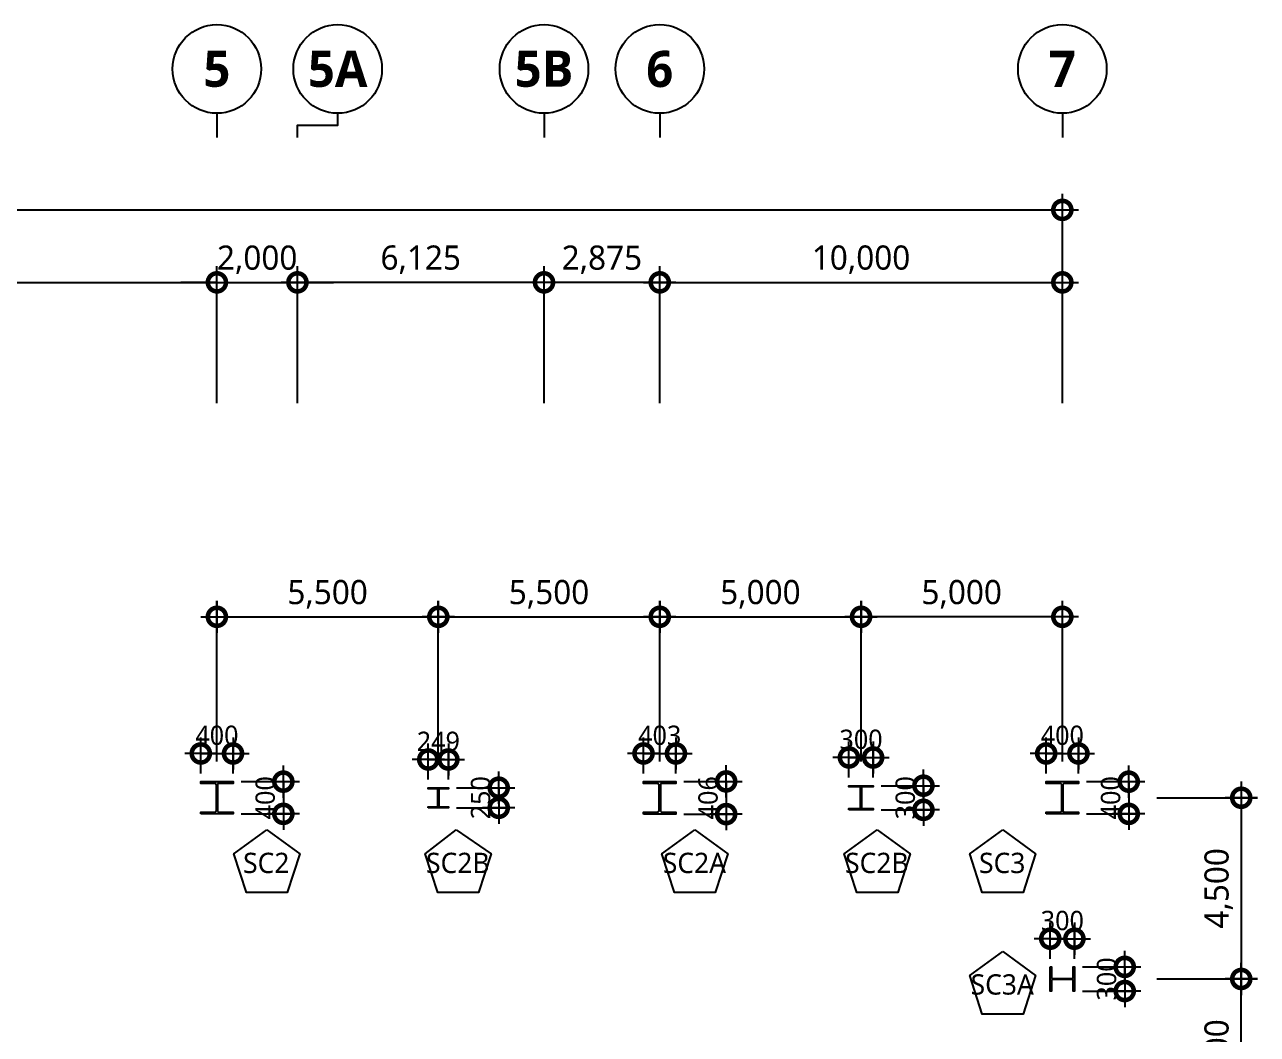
# Model space of a CAD drawing. Header units: millimetres. Extents: x 9929 to 330537, y 4940 to 105100.
# Drawn here: x 254925 to 285544, y 80025 to 105100 of the extents above; entities that cross this region are included whole.
import ezdxf
from ezdxf.enums import TextEntityAlignment as Align

# ---------------------------------------------------------------- set-up
doc = ezdxf.new("R2010")
doc.units = ezdxf.units.MM
doc.header["$LTSCALE"] = 150
doc.layers.get('DEFPOINTS').update_dxf_attribs({"color": 137})
for name, color, linetype in [('09GIRDER', 2, 'Continuous'), ('DIM', 7, 'Continuous'), ('DIM1', 7, 'Continuous'), ('SYM-BUB', 3, 'Continuous'), ('TAG', 6, 'Continuous'), ('TEXT', 3, 'Continuous')]:
    doc.layers.add(name, color=color, linetype=linetype)
doc.styles.add('맑은고딕', font='malgun.ttf')
doc.styles.add('맑은고딕B', font='malgunbd.ttf')
doc.styles.add('스타일1', font='malgun.ttf')
doc.styles.add('스타일2', font='malgunbd.ttf')
doc.dimstyles.new('CJA', dxfattribs={"dimscale": 200, "dimtxt": 3, "dimasz": 1, "dimexe": 2, "dimexo": 3, "dimgap": 1, "dimtad": 1, "dimdec": 0, "dimzin": 1, "dimdsep": 46, "dimlunit": 6, "dimtxsty": '스타일1', "dimblk": 'GAUN-DOT', "dimcen": -2, "dimdle": 2, "dimclrd": 256, "dimclre": 256, "dimclrt": 3, "dimadec": 0, "dimazin": 0, "dimtfac": 1, "dimtdec": 0, "dimtix": 1, "dimtmove": 2, "dimatfit": 3, "dimldrblk": 'DOTSMALL', "dimfxl": 1, "dimtolj": 1, "dimtzin": 1, "dimarcsym": 0})
doc.dimstyles.new('GAUN0.5', dxfattribs={"dimscale": 200, "dimtxt": 2.4, "dimasz": 1, "dimexe": 1, "dimexo": 1, "dimgap": 1, "dimtad": 1, "dimdec": 0, "dimlfac": 0.5, "dimzin": 1, "dimdsep": 46, "dimlunit": 6, "dimtxsty": '맑은고딕', "dimblk": 'GAUN-DOT', "dimcen": -2, "dimdle": 2, "dimclrd": 256, "dimclre": 256, "dimclrt": 4, "dimadec": 0, "dimazin": 0, "dimtfac": 1, "dimtdec": 0, "dimtix": 1, "dimtmove": 2, "dimatfit": 3, "dimldrblk": 'DOTSMALL', "dimfxl": 1, "dimtolj": 1, "dimtzin": 1, "dimarcsym": 0})

# ---------------------------------------------------------------- blocks, each defined once
blk = doc.blocks.new('GAUN-DOT')
at = {"linetype": 'ByBlock'}
for p, q in [((0, -2), (0, 2)), ((2, 0), (-2, 0))]:
    blk.add_line(p, q, dxfattribs=at)
at = {"const_width": 2.25}
blk.add_lwpolyline([(0, 0.28125, 1), (0, -0.28125, 1)], format="xyb", close=True, dxfattribs=at)
blk = doc.blocks.new('*D6')
at = {"layer": 'DEFPOINTS', "color": 0, "transparency": 16777216}
for p in [(282450, 85900), (282450, 81400), (285144, 81400)]:
    blk.add_point(p, dxfattribs=at)
at = {"layer": 'DIM', "lineweight": -2, "transparency": 16777216}
for p, q in [((283050, 85900), (285544, 85900)), ((285144, 85700), (285144, 81600)), ((283050, 81400), (285544, 81400))]:
    blk.add_line(p, q, dxfattribs=at)
at = {"layer": 'DIM', "lineweight": -2, "transparency": 16777216, "xscale": 200, "yscale": 200, "zscale": 200}
for p, rotation in [((285144, 85900), 90), ((285144, 81400), 270)]:
    blk.add_blockref('GAUN-DOT', p, dxfattribs=dict(at, rotation=rotation))
at = {"layer": 'DIM', "color": 3, "transparency": 16777216, "insert": (284584, 83650), "char_height": 600, "attachment_point": 5, "rotation": 90, "style": '스타일1'}
blk.add_mtext('\\A1;4,500', dxfattribs=at)
blk = doc.blocks.new('_DotSmall')
at = {"color": 0, "linetype": 'ByBlock', "const_width": 0.5}
blk.add_lwpolyline([(-0.0625, 0, 1), (0.0625, 0, 1)], format="xyb", close=True, dxfattribs=at)
blk = doc.blocks.new('*D7')
at = {"layer": 'DEFPOINTS', "color": 0, "transparency": 16777216}
for p in [(282450, 81400), (285144, 81400), (282450, 77400)]:
    blk.add_point(p, dxfattribs=at)
at = {"layer": 'DIM', "lineweight": -2, "transparency": 16777216}
for p, q in [((283050, 81400), (285544, 81400)), ((285144, 77600), (285144, 81200)), ((283050, 77400), (285544, 77400))]:
    blk.add_line(p, q, dxfattribs=at)
at = {"layer": 'DIM', "lineweight": -2, "transparency": 16777216, "xscale": 200, "yscale": 200, "zscale": 200}
for p, rotation in [((285144, 81400), 90), ((285144, 77400), 270)]:
    blk.add_blockref('GAUN-DOT', p, dxfattribs=dict(at, rotation=rotation))
at = {"layer": 'DIM', "color": 3, "transparency": 16777216, "insert": (284584, 79400), "char_height": 600, "attachment_point": 5, "rotation": 90, "style": '스타일1'}
blk.add_mtext('\\A1;4,000', dxfattribs=at)
blk = doc.blocks.new('*D33')
at = {"layer": 'DEFPOINTS', "color": 0, "transparency": 16777216}
for p in [(280700, 100500), (209700, 95100), (280700, 95100)]:
    blk.add_point(p, dxfattribs=at)
at = {"layer": 'DIM', "color": 7, "lineweight": -2, "transparency": 16777216}
for p, q in [((209700, 95700), (209700, 100900)), ((280700, 95700), (280700, 100900)), ((209300, 100500), (281100, 100500))]:
    blk.add_line(p, q, dxfattribs=at)
at = {"layer": 'DIM', "color": 7, "lineweight": -2, "transparency": 16777216, "xscale": 900, "yscale": 900, "zscale": 900, "rotation": 180}
blk.add_blockref('_DotSmall', (209700, 100500), dxfattribs=at)
at = {"layer": 'DIM', "color": 7, "lineweight": -2, "transparency": 16777216, "xscale": 900, "yscale": 900, "zscale": 900}
blk.add_blockref('_DotSmall', (280700, 100500), dxfattribs=at)
at = {"layer": 'DIM', "color": 3, "transparency": 16777216, "insert": (245200, 101062), "char_height": 600, "attachment_point": 5, "style": '스타일1'}
blk.add_mtext('\\A1;71,000', dxfattribs=at)
blk = doc.blocks.new('*D34')
at = {"layer": 'DEFPOINTS', "color": 0, "transparency": 16777216}
for p in [(280700, 98700), (270700, 95100), (280700, 95100)]:
    blk.add_point(p, dxfattribs=at)
at = {"layer": 'DIM', "color": 7, "lineweight": -2, "transparency": 16777216}
for p, q in [((270700, 95700), (270700, 99100)), ((280700, 95700), (280700, 99100)), ((270300, 98700), (281100, 98700))]:
    blk.add_line(p, q, dxfattribs=at)
at = {"layer": 'DIM', "color": 7, "lineweight": -2, "transparency": 16777216, "xscale": 900, "yscale": 900, "zscale": 900, "rotation": 180}
blk.add_blockref('_DotSmall', (270700, 98700), dxfattribs=at)
at = {"layer": 'DIM', "color": 7, "lineweight": -2, "transparency": 16777216, "xscale": 900, "yscale": 900, "zscale": 900}
blk.add_blockref('_DotSmall', (280700, 98700), dxfattribs=at)
at = {"layer": 'DIM', "color": 3, "transparency": 16777216, "insert": (275700, 99262), "char_height": 600, "attachment_point": 5, "style": '스타일1'}
blk.add_mtext('\\A1;10,000', dxfattribs=at)
blk = doc.blocks.new('*D35')
at = {"layer": 'DEFPOINTS', "color": 0, "transparency": 16777216}
for p in [(259700, 98700), (245700, 95100), (259700, 95100)]:
    blk.add_point(p, dxfattribs=at)
at = {"layer": 'DIM', "color": 7, "lineweight": -2, "transparency": 16777216}
for p, q in [((245700, 95700), (245700, 99100)), ((259700, 95700), (259700, 99100)), ((245300, 98700), (260100, 98700))]:
    blk.add_line(p, q, dxfattribs=at)
at = {"layer": 'DIM', "color": 7, "lineweight": -2, "transparency": 16777216, "xscale": 900, "yscale": 900, "zscale": 900, "rotation": 180}
blk.add_blockref('_DotSmall', (245700, 98700), dxfattribs=at)
at = {"layer": 'DIM', "color": 7, "lineweight": -2, "transparency": 16777216, "xscale": 900, "yscale": 900, "zscale": 900}
blk.add_blockref('_DotSmall', (259700, 98700), dxfattribs=at)
at = {"layer": 'DIM', "color": 3, "transparency": 16777216, "insert": (252700, 99262), "char_height": 600, "attachment_point": 5, "style": '스타일1'}
blk.add_mtext('\\A1;14,000', dxfattribs=at)
blk = doc.blocks.new('NEW_BUB')
at = {"layer": 'SYM-BUB', "color": 6}
blk.add_line((0, 3), (0, 0), dxfattribs=at)
blk.add_circle((0, 8.5), 5.5, dxfattribs=at)
at = {"layer": 'SYM-BUB', "color": 3, "style": '스타일2'}
blk.add_attdef('X', text='', height=4.5, dxfattribs=at).set_placement((0, 8.5), align=Align.MIDDLE)
blk = doc.blocks.new('*D39')
at = {"layer": 'DEFPOINTS', "color": 0, "transparency": 16777216}
for p in [(261700, 98700), (259700, 95100), (261700, 95100)]:
    blk.add_point(p, dxfattribs=at)
at = {"layer": 'DIM', "color": 7, "lineweight": -2, "transparency": 16777216}
for p, q in [((259700, 95700), (259700, 99100)), ((261700, 95700), (261700, 99100)), ((259700, 98700), (258800, 98700)), ((259700, 98700), (261700, 98700)), ((261700, 98700), (262600, 98700))]:
    blk.add_line(p, q, dxfattribs=at)
at = {"layer": 'DIM', "color": 7, "lineweight": -2, "transparency": 16777216, "xscale": 900, "yscale": 900, "zscale": 900}
blk.add_blockref('_DotSmall', (259700, 98700), dxfattribs=at)
at = {"layer": 'DIM', "color": 7, "lineweight": -2, "transparency": 16777216, "xscale": 900, "yscale": 900, "zscale": 900, "rotation": 180}
blk.add_blockref('_DotSmall', (261700, 98700), dxfattribs=at)
at = {"layer": 'DIM', "color": 3, "transparency": 16777216, "insert": (260700, 99260), "char_height": 600, "attachment_point": 5, "style": '스타일1'}
blk.add_mtext('\\A1;2,000', dxfattribs=at)
blk = doc.blocks.new('*D40')
at = {"layer": 'DEFPOINTS', "color": 0, "transparency": 16777216}
for p in [(259700, 98700), (245700, 95100), (259700, 95100)]:
    blk.add_point(p, dxfattribs=at)
at = {"layer": 'DIM', "color": 7, "lineweight": -2, "transparency": 16777216}
for p, q in [((245700, 95700), (245700, 99100)), ((259700, 95700), (259700, 99100)), ((245300, 98700), (260100, 98700))]:
    blk.add_line(p, q, dxfattribs=at)
at = {"layer": 'DIM', "color": 7, "lineweight": -2, "transparency": 16777216, "xscale": 900, "yscale": 900, "zscale": 900, "rotation": 180}
blk.add_blockref('_DotSmall', (245700, 98700), dxfattribs=at)
at = {"layer": 'DIM', "color": 7, "lineweight": -2, "transparency": 16777216, "xscale": 900, "yscale": 900, "zscale": 900}
blk.add_blockref('_DotSmall', (259700, 98700), dxfattribs=at)
at = {"layer": 'DIM', "color": 3, "transparency": 16777216, "insert": (252700, 99262), "char_height": 600, "attachment_point": 5, "style": '스타일1'}
blk.add_mtext('\\A1;14,000', dxfattribs=at)
blk = doc.blocks.new('*D46')
at = {"layer": 'DEFPOINTS', "color": 0, "transparency": 16777216}
for p in [(261700, 98700), (261700, 95100), (267825, 95100)]:
    blk.add_point(p, dxfattribs=at)
at = {"layer": 'DIM', "color": 7, "lineweight": -2, "transparency": 16777216}
for p, q in [((261700, 95700), (261700, 99100)), ((267825, 95700), (267825, 99100)), ((268225, 98700), (261300, 98700))]:
    blk.add_line(p, q, dxfattribs=at)
at = {"layer": 'DIM', "color": 7, "lineweight": -2, "transparency": 16777216, "xscale": 900, "yscale": 900, "zscale": 900, "rotation": 180}
blk.add_blockref('_DotSmall', (261700, 98700), dxfattribs=at)
at = {"layer": 'DIM', "color": 7, "lineweight": -2, "transparency": 16777216, "xscale": 900, "yscale": 900, "zscale": 900}
blk.add_blockref('_DotSmall', (267825, 98700), dxfattribs=at)
at = {"layer": 'DIM', "color": 3, "transparency": 16777216, "insert": (264763, 99262), "char_height": 600, "attachment_point": 5, "style": '스타일1'}
blk.add_mtext('\\A1;6,125', dxfattribs=at)
blk = doc.blocks.new('*D47')
at = {"layer": 'DEFPOINTS', "color": 0, "transparency": 16777216}
for p in [(267825, 98700), (267825, 95100), (270700, 95100)]:
    blk.add_point(p, dxfattribs=at)
at = {"layer": 'DIM', "color": 7, "lineweight": -2, "transparency": 16777216}
for p, q in [((267825, 95700), (267825, 99100)), ((270700, 95700), (270700, 99100)), ((271100, 98700), (267425, 98700))]:
    blk.add_line(p, q, dxfattribs=at)
at = {"layer": 'DIM', "color": 7, "lineweight": -2, "transparency": 16777216, "xscale": 900, "yscale": 900, "zscale": 900, "rotation": 180}
blk.add_blockref('_DotSmall', (267825, 98700), dxfattribs=at)
at = {"layer": 'DIM', "color": 7, "lineweight": -2, "transparency": 16777216, "xscale": 900, "yscale": 900, "zscale": 900}
blk.add_blockref('_DotSmall', (270700, 98700), dxfattribs=at)
at = {"layer": 'DIM', "color": 3, "transparency": 16777216, "insert": (269263, 99260), "char_height": 600, "attachment_point": 5, "style": '스타일1'}
blk.add_mtext('\\A1;2,875', dxfattribs=at)
blk = doc.blocks.new('*D48')
at = {"layer": 'DEFPOINTS', "color": 0, "transparency": 16777216}
for p in [(275700, 90394), (275700, 86200), (280700, 86200)]:
    blk.add_point(p, dxfattribs=at)
at = {"layer": 'DIM', "lineweight": -2, "transparency": 16777216}
for p, q in [((275700, 86800), (275700, 90794)), ((280700, 86800), (280700, 90794)), ((280500, 90394), (275900, 90394))]:
    blk.add_line(p, q, dxfattribs=at)
at = {"layer": 'DIM', "lineweight": -2, "transparency": 16777216, "xscale": 200, "yscale": 200, "zscale": 200, "rotation": 180}
blk.add_blockref('GAUN-DOT', (275700, 90394), dxfattribs=at)
at = {"layer": 'DIM', "lineweight": -2, "transparency": 16777216, "xscale": 200, "yscale": 200, "zscale": 200}
blk.add_blockref('GAUN-DOT', (280700, 90394), dxfattribs=at)
at = {"layer": 'DIM', "color": 3, "transparency": 16777216, "insert": (278200, 90954), "char_height": 600, "attachment_point": 5, "style": '스타일1'}
blk.add_mtext('\\A1;5,000', dxfattribs=at)
blk = doc.blocks.new('*D49')
at = {"layer": 'DEFPOINTS', "color": 0, "transparency": 16777216}
for p in [(275700, 90394), (270700, 86200), (275700, 86200)]:
    blk.add_point(p, dxfattribs=at)
at = {"layer": 'DIM', "lineweight": -2, "transparency": 16777216}
for p, q in [((270700, 86800), (270700, 90794)), ((275700, 86800), (275700, 90794)), ((270900, 90394), (275500, 90394))]:
    blk.add_line(p, q, dxfattribs=at)
at = {"layer": 'DIM', "lineweight": -2, "transparency": 16777216, "xscale": 200, "yscale": 200, "zscale": 200, "rotation": 180}
blk.add_blockref('GAUN-DOT', (270700, 90394), dxfattribs=at)
at = {"layer": 'DIM', "lineweight": -2, "transparency": 16777216, "xscale": 200, "yscale": 200, "zscale": 200}
blk.add_blockref('GAUN-DOT', (275700, 90394), dxfattribs=at)
at = {"layer": 'DIM', "color": 3, "transparency": 16777216, "insert": (273200, 90954), "char_height": 600, "attachment_point": 5, "style": '스타일1'}
blk.add_mtext('\\A1;5,000', dxfattribs=at)
blk = doc.blocks.new('*D50')
at = {"layer": 'DEFPOINTS', "color": 0, "transparency": 16777216}
for p in [(270700, 90394), (265200, 86200), (270700, 86200)]:
    blk.add_point(p, dxfattribs=at)
at = {"layer": 'DIM', "lineweight": -2, "transparency": 16777216}
for p, q in [((265200, 86800), (265200, 90794)), ((270700, 86800), (270700, 90794)), ((265400, 90394), (270500, 90394))]:
    blk.add_line(p, q, dxfattribs=at)
at = {"layer": 'DIM', "lineweight": -2, "transparency": 16777216, "xscale": 200, "yscale": 200, "zscale": 200, "rotation": 180}
blk.add_blockref('GAUN-DOT', (265200, 90394), dxfattribs=at)
at = {"layer": 'DIM', "lineweight": -2, "transparency": 16777216, "xscale": 200, "yscale": 200, "zscale": 200}
blk.add_blockref('GAUN-DOT', (270700, 90394), dxfattribs=at)
at = {"layer": 'DIM', "color": 3, "transparency": 16777216, "insert": (267950, 90954), "char_height": 600, "attachment_point": 5, "style": '스타일1'}
blk.add_mtext('\\A1;5,500', dxfattribs=at)
blk = doc.blocks.new('*D51')
at = {"layer": 'DEFPOINTS', "color": 0, "transparency": 16777216}
for p in [(265200, 90394), (259700, 86200), (265200, 86200)]:
    blk.add_point(p, dxfattribs=at)
at = {"layer": 'DIM', "lineweight": -2, "transparency": 16777216}
for p, q in [((259700, 86800), (259700, 90794)), ((265200, 86800), (265200, 90794)), ((259900, 90394), (265000, 90394))]:
    blk.add_line(p, q, dxfattribs=at)
at = {"layer": 'DIM', "lineweight": -2, "transparency": 16777216, "xscale": 200, "yscale": 200, "zscale": 200, "rotation": 180}
blk.add_blockref('GAUN-DOT', (259700, 90394), dxfattribs=at)
at = {"layer": 'DIM', "lineweight": -2, "transparency": 16777216, "xscale": 200, "yscale": 200, "zscale": 200}
blk.add_blockref('GAUN-DOT', (265200, 90394), dxfattribs=at)
at = {"layer": 'DIM', "color": 3, "transparency": 16777216, "insert": (262450, 90954), "char_height": 600, "attachment_point": 5, "style": '스타일1'}
blk.add_mtext('\\A1;5,500', dxfattribs=at)
blk = doc.blocks.new('*D60')
at = {"layer": 'DEFPOINTS', "color": 0, "transparency": 16777216}
for p in [(260100, 87000), (259300, 86300), (260100, 86300)]:
    blk.add_point(p, dxfattribs=at)
at = {"layer": 'DIM1', "lineweight": -2, "transparency": 16777216}
for p, q in [((259100, 87000), (258900, 87000)), ((259300, 86500), (259300, 87200)), ((259300, 87000), (260100, 87000)), ((260100, 86500), (260100, 87200)), ((260300, 87000), (260500, 87000))]:
    blk.add_line(p, q, dxfattribs=at)
at = {"layer": 'DIM1', "lineweight": -2, "transparency": 16777216, "xscale": 200, "yscale": 200, "zscale": 200}
blk.add_blockref('GAUN-DOT', (259300, 87000), dxfattribs=at)
at = {"layer": 'DIM1', "lineweight": -2, "transparency": 16777216, "xscale": 200, "yscale": 200, "zscale": 200, "rotation": 180}
blk.add_blockref('GAUN-DOT', (260100, 87000), dxfattribs=at)
at = {"layer": 'DIM1', "color": 4, "transparency": 16777216, "insert": (259700, 87448), "char_height": 480, "attachment_point": 5, "style": '맑은고딕'}
blk.add_mtext('\\A1;400', dxfattribs=at)
blk = doc.blocks.new('*D61')
at = {"layer": 'DEFPOINTS', "color": 0, "transparency": 16777216}
for p in [(260100, 86300), (260100, 85500), (261350, 85500)]:
    blk.add_point(p, dxfattribs=at)
at = {"layer": 'DIM1', "lineweight": -2, "transparency": 16777216}
for p, q in [((261350, 86500), (261350, 86700)), ((260300, 86300), (261550, 86300)), ((261350, 86300), (261350, 85500)), ((260300, 85500), (261550, 85500)), ((261350, 85300), (261350, 85100))]:
    blk.add_line(p, q, dxfattribs=at)
at = {"layer": 'DIM1', "lineweight": -2, "transparency": 16777216, "xscale": 200, "yscale": 200, "zscale": 200}
for p, rotation in [((261350, 86300), 270), ((261350, 85500), 90)]:
    blk.add_blockref('GAUN-DOT', p, dxfattribs=dict(at, rotation=rotation))
at = {"layer": 'DIM1', "color": 4, "transparency": 16777216, "insert": (260902, 85900), "char_height": 480, "attachment_point": 5, "rotation": 90, "style": '맑은고딕'}
blk.add_mtext('\\A1;400', dxfattribs=at)
blk = doc.blocks.new('*D62')
at = {"layer": 'DEFPOINTS', "color": 0, "transparency": 16777216}
for p in [(265449, 86850), (264951, 86150), (265449, 86150)]:
    blk.add_point(p, dxfattribs=at)
at = {"layer": 'DIM1', "lineweight": -2, "transparency": 16777216}
for p, q in [((264951, 86350), (264951, 87050)), ((265449, 86350), (265449, 87050)), ((264751, 86850), (264551, 86850)), ((264951, 86850), (265449, 86850)), ((265649, 86850), (265849, 86850))]:
    blk.add_line(p, q, dxfattribs=at)
at = {"layer": 'DIM1', "lineweight": -2, "transparency": 16777216, "xscale": 200, "yscale": 200, "zscale": 200}
blk.add_blockref('GAUN-DOT', (264951, 86850), dxfattribs=at)
at = {"layer": 'DIM1', "lineweight": -2, "transparency": 16777216, "xscale": 200, "yscale": 200, "zscale": 200, "rotation": 180}
blk.add_blockref('GAUN-DOT', (265449, 86850), dxfattribs=at)
at = {"layer": 'DIM1', "color": 4, "transparency": 16777216, "insert": (265200, 87298), "char_height": 480, "attachment_point": 5, "style": '맑은고딕'}
blk.add_mtext('\\A1;249', dxfattribs=at)
blk = doc.blocks.new('*D63')
at = {"layer": 'DEFPOINTS', "color": 0, "transparency": 16777216}
for p in [(265449, 86150), (265449, 85650), (266700, 85650)]:
    blk.add_point(p, dxfattribs=at)
at = {"layer": 'DIM1', "lineweight": -2, "transparency": 16777216}
for p, q in [((266700, 86350), (266700, 86550)), ((265649, 86150), (266900, 86150)), ((266700, 86150), (266700, 85650)), ((265649, 85650), (266900, 85650)), ((266700, 85450), (266700, 85250))]:
    blk.add_line(p, q, dxfattribs=at)
at = {"layer": 'DIM1', "lineweight": -2, "transparency": 16777216, "xscale": 200, "yscale": 200, "zscale": 200}
for p, rotation in [((266700, 86150), 270), ((266700, 85650), 90)]:
    blk.add_blockref('GAUN-DOT', p, dxfattribs=dict(at, rotation=rotation))
at = {"layer": 'DIM1', "color": 4, "transparency": 16777216, "insert": (266252, 85900), "char_height": 480, "attachment_point": 5, "rotation": 90, "style": '맑은고딕'}
blk.add_mtext('\\A1;250', dxfattribs=at)
blk = doc.blocks.new('*D64')
at = {"layer": 'DEFPOINTS', "color": 0, "transparency": 16777216}
for p in [(271103, 87000), (270297, 86300), (271103, 86300)]:
    blk.add_point(p, dxfattribs=at)
at = {"layer": 'DIM1', "lineweight": -2, "transparency": 16777216}
for p, q in [((270097, 87000), (269897, 87000)), ((270297, 86500), (270297, 87200)), ((270297, 87000), (271103, 87000)), ((271103, 86500), (271103, 87200)), ((271303, 87000), (271503, 87000))]:
    blk.add_line(p, q, dxfattribs=at)
at = {"layer": 'DIM1', "lineweight": -2, "transparency": 16777216, "xscale": 200, "yscale": 200, "zscale": 200}
blk.add_blockref('GAUN-DOT', (270297, 87000), dxfattribs=at)
at = {"layer": 'DIM1', "lineweight": -2, "transparency": 16777216, "xscale": 200, "yscale": 200, "zscale": 200, "rotation": 180}
blk.add_blockref('GAUN-DOT', (271103, 87000), dxfattribs=at)
at = {"layer": 'DIM1', "color": 4, "transparency": 16777216, "insert": (270700, 87448), "char_height": 480, "attachment_point": 5, "style": '맑은고딕'}
blk.add_mtext('\\A1;403', dxfattribs=at)
blk = doc.blocks.new('*D65')
at = {"layer": 'DEFPOINTS', "color": 0, "transparency": 16777216}
for p in [(271100, 86306), (271100, 85494), (272350, 85494)]:
    blk.add_point(p, dxfattribs=at)
at = {"layer": 'DIM1', "lineweight": -2, "transparency": 16777216}
for p, q in [((272350, 86506), (272350, 86706)), ((271300, 86306), (272550, 86306)), ((272350, 86306), (272350, 85494)), ((271300, 85494), (272550, 85494)), ((272350, 85294), (272350, 85094))]:
    blk.add_line(p, q, dxfattribs=at)
at = {"layer": 'DIM1', "lineweight": -2, "transparency": 16777216, "xscale": 200, "yscale": 200, "zscale": 200}
for p, rotation in [((272350, 86306), 270), ((272350, 85494), 90)]:
    blk.add_blockref('GAUN-DOT', p, dxfattribs=dict(at, rotation=rotation))
at = {"layer": 'DIM1', "color": 4, "transparency": 16777216, "insert": (271902, 85900), "char_height": 480, "attachment_point": 5, "rotation": 90, "style": '맑은고딕'}
blk.add_mtext('\\A1;406', dxfattribs=at)
blk = doc.blocks.new('*D66')
at = {"layer": 'DEFPOINTS', "color": 0, "transparency": 16777216}
for p in [(281100, 87000), (280300, 86300), (281100, 86300)]:
    blk.add_point(p, dxfattribs=at)
at = {"layer": 'DIM1', "lineweight": -2, "transparency": 16777216}
for p, q in [((280100, 87000), (279900, 87000)), ((280300, 86500), (280300, 87200)), ((280300, 87000), (281100, 87000)), ((281100, 86500), (281100, 87200)), ((281300, 87000), (281500, 87000))]:
    blk.add_line(p, q, dxfattribs=at)
at = {"layer": 'DIM1', "lineweight": -2, "transparency": 16777216, "xscale": 200, "yscale": 200, "zscale": 200}
blk.add_blockref('GAUN-DOT', (280300, 87000), dxfattribs=at)
at = {"layer": 'DIM1', "lineweight": -2, "transparency": 16777216, "xscale": 200, "yscale": 200, "zscale": 200, "rotation": 180}
blk.add_blockref('GAUN-DOT', (281100, 87000), dxfattribs=at)
at = {"layer": 'DIM1', "color": 4, "transparency": 16777216, "insert": (280700, 87448), "char_height": 480, "attachment_point": 5, "style": '맑은고딕'}
blk.add_mtext('\\A1;400', dxfattribs=at)
blk = doc.blocks.new('*D67')
at = {"layer": 'DEFPOINTS', "color": 0, "transparency": 16777216}
for p in [(281100, 86300), (281100, 85500), (282350, 85500)]:
    blk.add_point(p, dxfattribs=at)
at = {"layer": 'DIM1', "lineweight": -2, "transparency": 16777216}
for p, q in [((282350, 86500), (282350, 86700)), ((281300, 86300), (282550, 86300)), ((282350, 86300), (282350, 85500)), ((281300, 85500), (282550, 85500)), ((282350, 85300), (282350, 85100))]:
    blk.add_line(p, q, dxfattribs=at)
at = {"layer": 'DIM1', "lineweight": -2, "transparency": 16777216, "xscale": 200, "yscale": 200, "zscale": 200}
for p, rotation in [((282350, 86300), 270), ((282350, 85500), 90)]:
    blk.add_blockref('GAUN-DOT', p, dxfattribs=dict(at, rotation=rotation))
at = {"layer": 'DIM1', "color": 4, "transparency": 16777216, "insert": (281902, 85900), "char_height": 480, "attachment_point": 5, "rotation": 90, "style": '맑은고딕'}
blk.add_mtext('\\A1;400', dxfattribs=at)
blk = doc.blocks.new('*D68')
at = {"layer": 'DEFPOINTS', "color": 0, "transparency": 16777216}
for p in [(276000, 86900), (275400, 86200), (276000, 86200)]:
    blk.add_point(p, dxfattribs=at)
at = {"layer": 'DIM1', "lineweight": -2, "transparency": 16777216}
for p, q in [((275400, 86400), (275400, 87100)), ((276000, 86400), (276000, 87100)), ((275200, 86900), (275000, 86900)), ((275400, 86900), (276000, 86900)), ((276200, 86900), (276400, 86900))]:
    blk.add_line(p, q, dxfattribs=at)
at = {"layer": 'DIM1', "lineweight": -2, "transparency": 16777216, "xscale": 200, "yscale": 200, "zscale": 200}
blk.add_blockref('GAUN-DOT', (275400, 86900), dxfattribs=at)
at = {"layer": 'DIM1', "lineweight": -2, "transparency": 16777216, "xscale": 200, "yscale": 200, "zscale": 200, "rotation": 180}
blk.add_blockref('GAUN-DOT', (276000, 86900), dxfattribs=at)
at = {"layer": 'DIM1', "color": 4, "transparency": 16777216, "insert": (275700, 87348), "char_height": 480, "attachment_point": 5, "style": '맑은고딕'}
blk.add_mtext('\\A1;300', dxfattribs=at)
blk = doc.blocks.new('*D69')
at = {"layer": 'DEFPOINTS', "color": 0, "transparency": 16777216}
for p in [(276000, 86200), (276000, 85600), (277250, 85600)]:
    blk.add_point(p, dxfattribs=at)
at = {"layer": 'DIM1', "lineweight": -2, "transparency": 16777216}
for p, q in [((277250, 86400), (277250, 86600)), ((276200, 86200), (277450, 86200)), ((277250, 86200), (277250, 85600)), ((276200, 85600), (277450, 85600)), ((277250, 85400), (277250, 85200))]:
    blk.add_line(p, q, dxfattribs=at)
at = {"layer": 'DIM1', "lineweight": -2, "transparency": 16777216, "xscale": 200, "yscale": 200, "zscale": 200}
for p, rotation in [((277250, 86200), 270), ((277250, 85600), 90)]:
    blk.add_blockref('GAUN-DOT', p, dxfattribs=dict(at, rotation=rotation))
at = {"layer": 'DIM1', "color": 4, "transparency": 16777216, "insert": (276802, 85900), "char_height": 480, "attachment_point": 5, "rotation": 90, "style": '맑은고딕'}
blk.add_mtext('\\A1;300', dxfattribs=at)
blk = doc.blocks.new('*D70')
at = {"layer": 'DEFPOINTS', "color": 0, "transparency": 16777216}
for p in [(281000, 82400), (280400, 81700), (281000, 81700)]:
    blk.add_point(p, dxfattribs=at)
at = {"layer": 'DIM1', "lineweight": -2, "transparency": 16777216}
for p, q in [((280200, 82400), (280000, 82400)), ((280400, 81900), (280400, 82600)), ((280400, 82400), (281000, 82400)), ((281000, 81900), (281000, 82600)), ((281200, 82400), (281400, 82400))]:
    blk.add_line(p, q, dxfattribs=at)
at = {"layer": 'DIM1', "lineweight": -2, "transparency": 16777216, "xscale": 200, "yscale": 200, "zscale": 200}
blk.add_blockref('GAUN-DOT', (280400, 82400), dxfattribs=at)
at = {"layer": 'DIM1', "lineweight": -2, "transparency": 16777216, "xscale": 200, "yscale": 200, "zscale": 200, "rotation": 180}
blk.add_blockref('GAUN-DOT', (281000, 82400), dxfattribs=at)
at = {"layer": 'DIM1', "color": 4, "transparency": 16777216, "insert": (280700, 82848), "char_height": 480, "attachment_point": 5, "style": '맑은고딕'}
blk.add_mtext('\\A1;300', dxfattribs=at)
blk = doc.blocks.new('*D71')
at = {"layer": 'DEFPOINTS', "color": 0, "transparency": 16777216}
for p in [(281000, 81700), (281000, 81100), (282250, 81100)]:
    blk.add_point(p, dxfattribs=at)
at = {"layer": 'DIM1', "lineweight": -2, "transparency": 16777216}
for p, q in [((282250, 81900), (282250, 82100)), ((281200, 81700), (282450, 81700)), ((282250, 81700), (282250, 81100)), ((281200, 81100), (282450, 81100)), ((282250, 80900), (282250, 80700))]:
    blk.add_line(p, q, dxfattribs=at)
at = {"layer": 'DIM1', "lineweight": -2, "transparency": 16777216, "xscale": 200, "yscale": 200, "zscale": 200}
for p, rotation in [((282250, 81700), 270), ((282250, 81100), 90)]:
    blk.add_blockref('GAUN-DOT', p, dxfattribs=dict(at, rotation=rotation))
at = {"layer": 'DIM1', "color": 4, "transparency": 16777216, "insert": (281802, 81400), "char_height": 480, "attachment_point": 5, "rotation": 90, "style": '맑은고딕'}
blk.add_mtext('\\A1;300', dxfattribs=at)

msp = doc.modelspace()

# ---------------------------------------------------------------- linework, layer by layer
at = {"layer": '09GIRDER'}
for points in [[(259300, 85500), (259300, 85542), (259643, 85542, 0.4142136), (259687, 85586), (259687, 86214, 0.4142136), (259643, 86258), (259300, 86258), (259300, 86300), (260100, 86300), (260100, 86258), (259757, 86258, 0.4142136), (259713, 86214), (259713, 85586, 0.4142136), (259757, 85542), (260100, 85542), (260100, 85500)], [(264951, 85650), (264951, 85678), (265155, 85678, 0.4142136), (265191, 85714), (265191, 86086, 0.4142136), (265155, 86122), (264951, 86122), (264951, 86150), (265449, 86150), (265449, 86122), (265245, 86122, 0.4142136), (265209, 86086), (265209, 85714, 0.4142136), (265245, 85678), (265449, 85678), (265449, 85650)], [(270297, 85494), (270297, 85542), (270640, 85542, 0.4142136), (270684, 85586), (270684, 86214, 0.4142136), (270640, 86258), (270297, 86258), (270297, 86306), (271103, 86306), (271103, 86258), (270760, 86258, 0.4142136), (270716, 86214), (270716, 85586, 0.4142136), (270760, 85542), (271103, 85542), (271103, 85494)], [(275400, 85600), (275400, 85630), (275654, 85630, 0.4142136), (275690, 85666), (275690, 86134, 0.4142136), (275654, 86170), (275400, 86170), (275400, 86200), (276000, 86200), (276000, 86170), (275746, 86170, 0.4142136), (275710, 86134), (275710, 85666, 0.4142136), (275746, 85630), (276000, 85630), (276000, 85600)], [(280300, 85500), (280300, 85542), (280643, 85542, 0.4142136), (280687, 85586), (280687, 86214, 0.4142136), (280643, 86258), (280300, 86258), (280300, 86300), (281100, 86300), (281100, 86258), (280757, 86258, 0.4142136), (280713, 86214), (280713, 85586, 0.4142136), (280757, 85542), (281100, 85542), (281100, 85500)], [(280400, 81700), (280430, 81700), (280430, 81446, 0.4142136), (280466, 81410), (280934, 81410, 0.4142136), (280970, 81446), (280970, 81700), (281000, 81700), (281000, 81100), (280970, 81100), (280970, 81354, 0.4142136), (280934, 81390), (280466, 81390, 0.4142136), (280430, 81354), (280430, 81100), (280400, 81100)]]:
    msp.add_lwpolyline(points, format="xyb", close=True, dxfattribs=at)
at = {"layer": 'SYM-BUB', "color": 6}
msp.add_lwpolyline([(261700, 102300), (261700, 102600), (262700, 102600), (262700, 102900)], dxfattribs=at)
msp.add_circle((262700, 104000), 1100, dxfattribs=at)
at = {"layer": 'TAG', "color": 6, "ltscale": 0.2, "elevation": 0}
for points in [[(260937.1, 85101.1), (261756.1, 84506.1), (261443.3, 83543.3), (260431, 83543.3), (260118.1, 84506.1)], [(265644.8, 85101.1), (266513.8, 84506.1), (266201, 83543.3), (265188.7, 83543.3), (264875.8, 84506.1)], [(271572.8, 85101.1), (272391.7, 84506.1), (272078.9, 83543.3), (271066.6, 83543.3), (270753.8, 84506.1)], [(276103.7, 85101.1), (276922.6, 84506.1), (276609.8, 83543.3), (275597.5, 83543.3), (275284.7, 84506.1)], [(279218, 85101.1), (280037, 84506.1), (279724.1, 83543.3), (278711.8, 83543.3), (278399, 84506.1)], [(279218, 82082.7), (280037, 81487.6), (279724.1, 80524.9), (278711.8, 80524.9), (278399, 81487.6)]]:
    msp.add_lwpolyline(points, close=True, dxfattribs=at)

# ---------------------------------------------------------------- block references
at = {"layer": 'SYM-BUB'}
ref = msp.add_blockref('NEW_BUB', (259700, 102300), dxfattribs=dict(at, xscale=200.0000000000001, yscale=200.0000000000001, zscale=200.0000000000001))
ref.add_attrib('X', '5', dxfattribs={"color": 3, "height": 900, "style": '맑은고딕B'}).set_placement((259700, 104000), align=Align.MIDDLE)
ref = msp.add_blockref('NEW_BUB', (267825, 102300), dxfattribs=dict(at, xscale=200.0000000000001, yscale=200.0000000000001, zscale=200.0000000000001))
ref.add_attrib('X', '5B', dxfattribs={"color": 3, "height": 900, "style": '맑은고딕B'}).set_placement((267825, 104000), align=Align.MIDDLE)
ref = msp.add_blockref('NEW_BUB', (270700, 102300), dxfattribs=dict(at, xscale=200.0000000000001, yscale=200.0000000000001, zscale=200.0000000000001))
ref.add_attrib('X', '6', dxfattribs={"color": 3, "height": 900, "style": '맑은고딕B'}).set_placement((270700, 104000), align=Align.MIDDLE)
ref = msp.add_blockref('NEW_BUB', (280700, 102300), dxfattribs=dict(at, xscale=200.0000000000001, yscale=200.0000000000001, zscale=200.0000000000001))
ref.add_attrib('X', '7', dxfattribs={"color": 3, "height": 900, "style": '맑은고딕B'}).set_placement((280700, 104000), align=Align.MIDDLE)

# ---------------------------------------------------------------- texts
at = {"layer": 'SYM-BUB', "color": 3, "style": '맑은고딕B'}
msp.add_attdef('5A', text='X', height=900, dxfattribs=at).set_placement((262700, 104000), align=Align.MIDDLE)
at = {"layer": 'TEXT', "color": 3, "style": '스타일1'}
for s, p in [('SC2', (260926.2, 84282.4, -2049600)), ('SC2B', (265683.9, 84282.4, -2049600)), ('SC2A', (271561.8, 84282.4, -2049600)), ('SC2B', (276092.7, 84282.4, -2049600)), ('SC3', (279207, 84282.4, -2049600)), ('SC3A', (279207, 81263.9, -2049600))]:
    msp.add_text(s, height=504, dxfattribs=at).set_placement(p, align=Align.MIDDLE_CENTER)

# ---------------------------------------------------------------- dimensions: what is measured, and where the dimension line sits
at = {"layer": 'DIM'}
dim = msp.add_linear_dim(base=(280700, 100500), p1=(209700, 95100), p2=(280700, 95100), angle=180, dimstyle='CJA', override={"dimscale": 200, "dimtxt": 3, "dimasz": 4.5, "dimtxsty": '스타일1', "dimblk1": 'DotSmall', "dimblk2": 'DotSmall', "dimsah": 1, "dimdle": 2, "dimclrd": 7, "dimclre": 7}, dxfattribs=at)
dim.commit()
dim.dimension.update_dxf_attribs({"geometry": '*D33', "text_midpoint": (245200, 101062), "dimtype": 160})
for base, p1, p2, picture, middle in [((259700, 98700), (245700, 95100), (259700, 95100), '*D35', (252700, 99262)), ((259700, 98700), (245700, 95100), (259700, 95100), '*D40', (252700, 99262)), ((261700, 98700), (259700, 95100), (261700, 95100), '*D39', (260700, 99260.3)), ((280700, 98700), (270700, 95100), (280700, 95100), '*D34', (275700, 99262))]:
    dim = msp.add_linear_dim(base=base, p1=p1, p2=p2, dimstyle='CJA', override={"dimscale": 200, "dimtxt": 3, "dimasz": 4.5, "dimtxsty": '스타일1', "dimblk1": 'DotSmall', "dimblk2": 'DotSmall', "dimsah": 1, "dimdle": 2, "dimclrd": 7, "dimclre": 7}, dxfattribs=at)
    dim.commit()
    dim.dimension.update_dxf_attribs({"geometry": picture, "text_midpoint": middle})
for base, p1, p2, picture, middle in [((261700, 98700), (267825, 95100), (261700, 95100), '*D46', (264762.5, 99262)), ((267825, 98700), (270700, 95100), (267825, 95100), '*D47', (269262.5, 99260.3))]:
    dim = msp.add_linear_dim(base=base, p1=p1, p2=p2, angle=180, dimstyle='CJA', override={"dimscale": 200, "dimtxt": 3, "dimasz": 4.5, "dimtxsty": '스타일1', "dimblk1": 'DotSmall', "dimblk2": 'DotSmall', "dimsah": 1, "dimdle": 2, "dimclrd": 7, "dimclre": 7}, dxfattribs=at)
    dim.commit()
    dim.dimension.update_dxf_attribs({"geometry": picture, "text_midpoint": middle})
for base, p1, p2, angle, picture, middle in [((265200, 90394), (259700, 86200), (265200, 86200), 180, '*D51', (262450, 90954.3)), ((270700, 90394), (265200, 86200), (270700, 86200), 180, '*D50', (267950, 90954.3)), ((275700, 90394), (270700, 86200), (275700, 86200), 180, '*D49', (273200, 90954.3)), ((285144, 81400), (282450, 85900), (282450, 81400), 90, '*D6', (284583.7, 83650)), ((285144, 81400), (282450, 77400), (282450, 81400), 270, '*D7', (284583.7, 79400))]:
    dim = msp.add_linear_dim(base=base, p1=p1, p2=p2, angle=angle, dimstyle='CJA', dxfattribs=at)
    dim.commit()
    dim.dimension.update_dxf_attribs({"geometry": picture, "text_midpoint": middle})
dim = msp.add_linear_dim(base=(275700, 90394), p1=(280700, 86200), p2=(275700, 86200), dimstyle='CJA', dxfattribs=at)
dim.commit()
dim.dimension.update_dxf_attribs({"geometry": '*D48', "text_midpoint": (278200, 90954.3)})
at = {"layer": 'DIM1'}
for base, p1, p2, picture, middle in [((260100, 87000), (259300, 86300), (260100, 86300), '*D60', (259700, 87448)), ((265449, 86850), (264951, 86150), (265449, 86150), '*D62', (265200, 87298)), ((271103, 87000), (270297, 86300), (271103, 86300), '*D64', (270700, 87448)), ((276000, 86900), (275400, 86200), (276000, 86200), '*D68', (275700, 87348)), ((281100, 87000), (280300, 86300), (281100, 86300), '*D66', (280700, 87448)), ((281000, 82400), (280400, 81700), (281000, 81700), '*D70', (280700, 82848))]:
    dim = msp.add_linear_dim(base=base, p1=p1, p2=p2, dimstyle='GAUN0.5', dxfattribs=at)
    dim.commit()
    dim.dimension.update_dxf_attribs({"geometry": picture, "text_midpoint": middle})
for base, p1, p2, picture, middle in [((261350, 85500), (260100, 86300), (260100, 85500), '*D61', (260902, 85900)), ((272350, 85494), (271100, 86306), (271100, 85494), '*D65', (271902, 85900)), ((282350, 85500), (281100, 86300), (281100, 85500), '*D67', (281902, 85900)), ((266700, 85650), (265449, 86150), (265449, 85650), '*D63', (266252, 85900)), ((277250, 85600), (276000, 86200), (276000, 85600), '*D69', (276802, 85900)), ((282250, 81100), (281000, 81700), (281000, 81100), '*D71', (281802, 81400))]:
    dim = msp.add_linear_dim(base=base, p1=p1, p2=p2, angle=90, dimstyle='GAUN0.5', dxfattribs=at)
    dim.commit()
    dim.dimension.update_dxf_attribs({"geometry": picture, "text_midpoint": middle})

doc.saveas('drawing.dxf')
